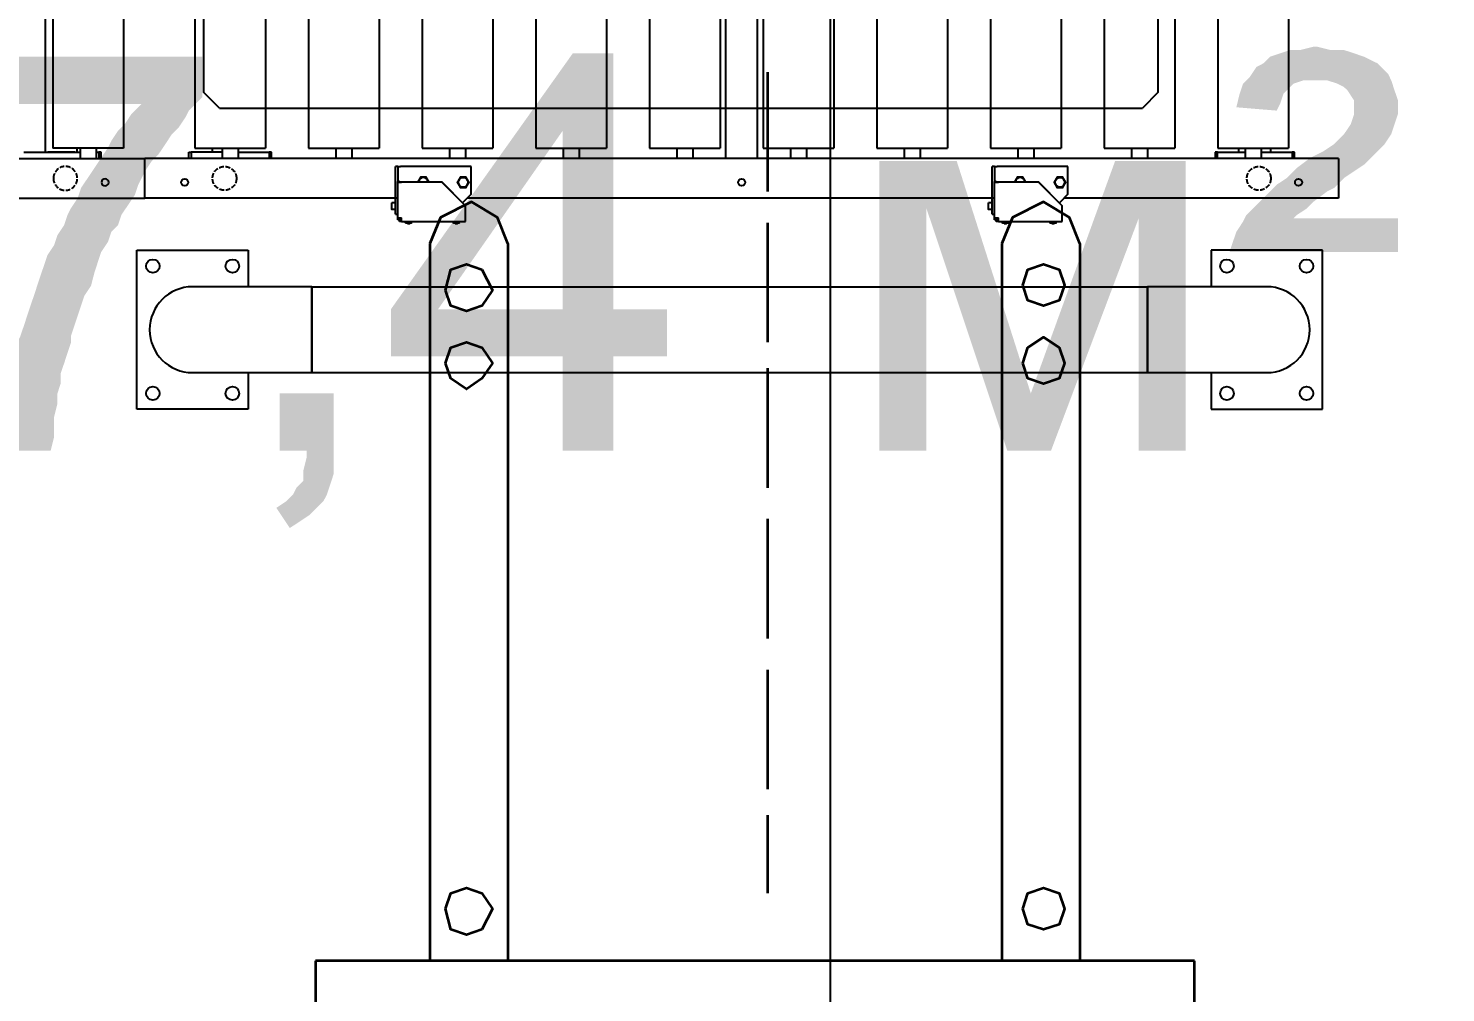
# Model space of a CAD drawing. Header units: millimetres. Extents: x -383313 to -161684, y -117025 to 99224.
# Drawn here: x -337992 to -336211, y -9468 to -8255 of the extents above; entities that cross this region are included whole.
import ezdxf

# ---------------------------------------------------------------- set-up
doc = ezdxf.new("R2010")
doc.units = ezdxf.units.MM
doc.header["$MEASUREMENT"] = 0
doc.linetypes.add('DASHED', pattern=[0.75, 0.5, -0.25])
doc.linetypes.add('ESKD_shtrih', pattern=[4, 3, -1])
doc.layers.get('Defpoints').update_dxf_attribs({"color": 31})
for name, color, linetype in [('001__КОНСТРУКТИВ__размеры внутр.', 7, 'Continuous'), ('layer 1', 7, 'Continuous'), ('PDF_Solid Fills', 7, 'Continuous'), ('Ограждения', 20, 'Continuous')]:
    doc.layers.add(name, color=color, linetype=linetype)
doc.styles.add('PSTUDIO', font='arial.ttf')
doc.dimstyles.new('PS_TICK', dxfattribs={"dimscale": 100, "dimtxt": 2.5, "dimasz": 1, "dimexe": 2, "dimexo": 2, "dimgap": 1, "dimtad": 1, "dimdec": 0, "dimzin": 0, "dimdsep": 46, "dimtxsty": 'PSTUDIO', "dimblk": 'ARCHTICK', "dimcen": 2, "dimdle": 1.5, "dimse1": 1, "dimse2": 1, "dimadec": 0, "dimazin": 0, "dimtfac": 1, "dimtdec": 0, "dimtix": 1, "dimtmove": 1, "dimatfit": 3, "dimldrblk": 'ARCHTICK', "dimfxl": 1, "dimtolj": 1, "dimtzin": 0, "dimarcsym": 0})

# ---------------------------------------------------------------- blocks, each defined once
blk = doc.blocks.new('_ArchTick')
at = {"color": 0, "linetype": 'ByBlock', "const_width": 0.15}
blk.add_lwpolyline([(-0.5, -0.5), (0.5, 0.5)], dxfattribs=at)
blk = doc.blocks.new('*D281')
at = {"layer": '001__КОНСТРУКТИВ__размеры внутр.', "color": 0, "lineweight": -2, "ltscale": 100, "transparency": 16777216}
blk.add_line((-336984.8, -5432.1), (-336984.8, -20232.4), dxfattribs=at)
at = {"layer": 'Defpoints', "color": 0, "ltscale": 100, "transparency": 16777216}
for p in [(-330226.1, -5582.1), (-336984.8, -20082.4), (-335014.1, -20082.4)]:
    blk.add_point(p, dxfattribs=at)
at = {"layer": '001__КОНСТРУКТИВ__размеры внутр.', "color": 0, "lineweight": -2, "ltscale": 100, "transparency": 16777216, "xscale": 100, "yscale": 100, "zscale": 100}
for p, rotation in [((-336984.8, -5582.1), 90), ((-336984.8, -20082.4), 270)]:
    blk.add_blockref('_ArchTick', p, dxfattribs=dict(at, rotation=rotation))
at = {"layer": '001__КОНСТРУКТИВ__размеры внутр.', "color": 0, "ltscale": 100, "transparency": 16777216, "insert": (-337212.4, -12832.2), "char_height": 250, "attachment_point": 5, "rotation": 90, "style": 'PSTUDIO'}
blk.add_mtext('\\A1;14500', dxfattribs=at)
blk = doc.blocks.new('паллета1')
at = {"color": 44}
for p, q in [((20, 600), (0, 580)), ((130, 600), (20, 600)), ((130, -600), (130, 600)), ((182.5, 600), (130, 600)), ((282.5, 600), (182.5, 600)), ((182.5, 600), (182.5, -600)), ((282.5, -600), (282.5, 600)), ((335, 600), (282.5, 600)), ((465, 600), (335, 600)), ((335, 600), (335, -600)), ((465, -600), (465, 600)), ((517.5, 600), (465, 600)), ((517.5, 600), (617.5, 600)), ((517.5, -600), (517.5, 600)), ((617.5, 600), (617.5, -600)), ((670, 600), (617.5, 600)), ((780, 600), (670, 600)), ((670, 600), (670, -600)), ((780, 600), (800, 580)), ((0, 580), (0, -580)), ((800, -580), (800, 580)), ((130, 450), (182.5, 450)), ((282.5, 450), (335, 450)), ((465, 450), (517.5, 450)), ((617.5, 450), (670, 450)), ((182.5, 75), (130, 75)), ((335, 75), (282.5, 75)), ((517.5, 75), (465, 75)), ((670, 75), (617.5, 75)), ((130, -75), (182.5, -75)), ((282.5, -75), (335, -75)), ((465, -75), (517.5, -75)), ((617.5, -75), (670, -75)), ((182.5, -450), (130, -450)), ((335, -450), (282.5, -450)), ((517.5, -450), (465, -450)), ((670, -450), (617.5, -450)), ((0, -580), (20, -600)), ((800, -580), (780, -600)), ((20, -600), (130, -600)), ((130, -600), (182.5, -600)), ((182.5, -600), (282.5, -600)), ((282.5, -600), (335, -600)), ((335, -600), (465, -600)), ((465, -600), (517.5, -600)), ((617.5, -600), (517.5, -600)), ((617.5, -600), (670, -600)), ((670, -600), (780, -600))]:
    blk.add_line(p, q, dxfattribs=at)
blk = doc.blocks.new('ЮНЛ-1.10.00.00.00_Отбойник')
at = {"layer": 'Ограждения', "color": 2}
for p, q in [((-46, 745), (154, 745)), ((-46, 605), (-46, 745)), ((154, 745), (154, 605)), ((0, 675), (0, 525)), ((108, 525), (108, 675)), ((0, 605), (-46, 605)), ((154, 605), (108, 605)), ((108, 525), (0, 525)), ((0, 525), (54, 525)), ((0, 525), (0, -525)), ((54, 525), (108, 525)), ((108, 525), (108, -525)), ((108, -525), (0, -525)), ((0, -525), (0, -675)), ((0, -525), (54, -525)), ((54, -525), (108, -525)), ((108, -675), (108, -525)), ((0, -605), (-46, -605)), ((-46, -605), (-46, -745)), ((154, -605), (108, -605)), ((154, -745), (154, -605)), ((-46, -745), (154, -745))]:
    blk.add_line(p, q, dxfattribs=at)
for centre in [(-26, 725), (134, 725), (-26, 625), (134, 625), (-26, -625), (134, -625), (-26, -725), (134, -725)]:
    blk.add_circle(centre, 8.5, dxfattribs=at)
for centre, start, end in [((54, 675), 0, 180), ((54, 675), 0, 180), ((54, -675), 180, 0), ((54, -675), 180, 0)]:
    blk.add_arc(centre, 54, start, end, dxfattribs=at)
blk = doc.blocks.new('A$C57BD607D')
at = {"layer": 'layer 1', "color": 5, "lineweight": 35}
for points in [[(52.3, 2836.6), (52.3, 2836.6), (52.3, 1437.9), (52.3, 1437.9)], [(1156.9, 1437.9), (1156.9, 1437.9), (1156.9, 2836.6), (1156.9, 2836.6)], [(52.3, 1437.9), (52.3, 1437.9), (1156.9, 1437.9), (1156.9, 1437.9)], [(196.1, 535.9), (196.1, 535.9), (196.1, 1437.9), (196.1, 1437.9)], [(294.1, 535.9), (294.1, 535.9), (294.1, 1437.9), (294.1, 1437.9)], [(915, 535.9), (915, 535.9), (915, 1437.9), (915, 1437.9)], [(1013.1, 535.9), (1013.1, 535.9), (1013.1, 1437.9), (1013.1, 1437.9)], [(588.2, 1352.9), (588.2, 1352.9), (588.2, 1254.9), (588.2, 1254.9)], [(588.2, 1222.2), (588.2, 1222.2), (588.2, 1071.9), (588.2, 1071.9)], [(588.2, 1032.7), (588.2, 1032.7), (588.2, 882.4), (588.2, 882.4)], [(588.2, 843.1), (588.2, 843.1), (588.2, 692.8), (588.2, 692.8)], [(588.2, 660.1), (588.2, 660.1), (588.2, 509.8), (588.2, 509.8)], [(588.2, 470.6), (588.2, 470.6), (588.2, 320.3), (588.2, 320.3)]]:
    blk.add_open_spline(points, degree=3, dxfattribs=at)
for points, knots in [([(268, 1372.5), (268, 1372.5), (261.4, 1392.2), (261.4, 1392.2), (261.4, 1392.2), (261.4, 1392.2), (241.8, 1398.7), (241.8, 1398.7), (241.8, 1398.7), (241.8, 1398.7), (222.2, 1392.2), (222.2, 1392.2), (222.2, 1392.2), (222.2, 1392.2), (215.7, 1372.5), (215.7, 1372.5), (215.7, 1372.5), (215.7, 1372.5), (222.2, 1352.9), (222.2, 1352.9), (222.2, 1352.9), (222.2, 1352.9), (241.8, 1346.4), (241.8, 1346.4), (241.8, 1346.4), (241.8, 1346.4), (261.4, 1352.9), (261.4, 1352.9), (261.4, 1352.9), (261.4, 1352.9), (268, 1372.5), (268, 1372.5)], [0, 0, 0, 0, 0.125, 0.125, 0.125, 0.125, 0.25, 0.25, 0.25, 0.25, 0.375, 0.375, 0.375, 0.375, 0.5, 0.5, 0.5, 0.5, 0.625, 0.625, 0.625, 0.625, 0.75, 0.75, 0.75, 0.75, 0.875, 0.875, 0.875, 0.875, 1, 1, 1, 1]), ([(993.5, 1372.5), (993.5, 1372.5), (986.9, 1398.7), (986.9, 1398.7), (986.9, 1398.7), (986.9, 1398.7), (967.3, 1405.2), (967.3, 1405.2), (967.3, 1405.2), (967.3, 1405.2), (947.7, 1398.7), (947.7, 1398.7), (947.7, 1398.7), (947.7, 1398.7), (934.6, 1372.5), (934.6, 1372.5), (934.6, 1372.5), (934.6, 1372.5), (947.7, 1352.9), (947.7, 1352.9), (947.7, 1352.9), (947.7, 1352.9), (967.3, 1346.4), (967.3, 1346.4), (967.3, 1346.4), (967.3, 1346.4), (986.9, 1352.9), (986.9, 1352.9), (986.9, 1352.9), (986.9, 1352.9), (993.5, 1372.5), (993.5, 1372.5)], [0, 0, 0, 0, 0.125, 0.125, 0.125, 0.125, 0.25, 0.25, 0.25, 0.25, 0.375, 0.375, 0.375, 0.375, 0.5, 0.5, 0.5, 0.5, 0.625, 0.625, 0.625, 0.625, 0.75, 0.75, 0.75, 0.75, 0.875, 0.875, 0.875, 0.875, 1, 1, 1, 1]), ([(993.5, 686.3), (993.5, 686.3), (986.9, 705.9), (986.9, 705.9), (986.9, 705.9), (986.9, 705.9), (967.3, 719), (967.3, 719), (967.3, 719), (967.3, 719), (947.7, 705.9), (947.7, 705.9), (947.7, 705.9), (947.7, 705.9), (934.6, 686.3), (934.6, 686.3), (934.6, 686.3), (934.6, 686.3), (947.7, 666.7), (947.7, 666.7), (947.7, 666.7), (947.7, 666.7), (967.3, 660.1), (967.3, 660.1), (967.3, 660.1), (967.3, 660.1), (986.9, 666.7), (986.9, 666.7), (986.9, 666.7), (986.9, 666.7), (993.5, 686.3), (993.5, 686.3)], [0, 0, 0, 0, 0.125, 0.125, 0.125, 0.125, 0.25, 0.25, 0.25, 0.25, 0.375, 0.375, 0.375, 0.375, 0.5, 0.5, 0.5, 0.5, 0.625, 0.625, 0.625, 0.625, 0.75, 0.75, 0.75, 0.75, 0.875, 0.875, 0.875, 0.875, 1, 1, 1, 1]), ([(268, 686.3), (268, 686.3), (261.4, 705.9), (261.4, 705.9), (261.4, 705.9), (261.4, 705.9), (241.8, 712.4), (241.8, 712.4), (241.8, 712.4), (241.8, 712.4), (222.2, 705.9), (222.2, 705.9), (222.2, 705.9), (222.2, 705.9), (215.7, 686.3), (215.7, 686.3), (215.7, 686.3), (215.7, 686.3), (222.2, 666.7), (222.2, 666.7), (222.2, 666.7), (222.2, 666.7), (241.8, 653.6), (241.8, 653.6), (241.8, 653.6), (241.8, 653.6), (261.4, 666.7), (261.4, 666.7), (261.4, 666.7), (261.4, 666.7), (268, 686.3), (268, 686.3)], [0, 0, 0, 0, 0.125, 0.125, 0.125, 0.125, 0.25, 0.25, 0.25, 0.25, 0.375, 0.375, 0.375, 0.375, 0.5, 0.5, 0.5, 0.5, 0.625, 0.625, 0.625, 0.625, 0.75, 0.75, 0.75, 0.75, 0.875, 0.875, 0.875, 0.875, 1, 1, 1, 1]), ([(268, 588.2), (268, 588.2), (261.4, 607.8), (261.4, 607.8), (261.4, 607.8), (261.4, 607.8), (241.8, 614.4), (241.8, 614.4), (241.8, 614.4), (241.8, 614.4), (222.2, 607.8), (222.2, 607.8), (222.2, 607.8), (222.2, 607.8), (215.7, 588.2), (215.7, 588.2), (215.7, 588.2), (215.7, 588.2), (222.2, 568.6), (222.2, 568.6), (222.2, 568.6), (222.2, 568.6), (241.8, 562.1), (241.8, 562.1), (241.8, 562.1), (241.8, 562.1), (261.4, 568.6), (261.4, 568.6), (261.4, 568.6), (261.4, 568.6), (268, 588.2), (268, 588.2)], [0, 0, 0, 0, 0.125, 0.125, 0.125, 0.125, 0.25, 0.25, 0.25, 0.25, 0.375, 0.375, 0.375, 0.375, 0.5, 0.5, 0.5, 0.5, 0.625, 0.625, 0.625, 0.625, 0.75, 0.75, 0.75, 0.75, 0.875, 0.875, 0.875, 0.875, 1, 1, 1, 1]), ([(993.5, 594.8), (993.5, 594.8), (986.9, 614.4), (986.9, 614.4), (986.9, 614.4), (986.9, 614.4), (967.3, 620.9), (967.3, 620.9), (967.3, 620.9), (967.3, 620.9), (947.7, 614.4), (947.7, 614.4), (947.7, 614.4), (947.7, 614.4), (934.6, 594.8), (934.6, 594.8), (934.6, 594.8), (934.6, 594.8), (947.7, 568.6), (947.7, 568.6), (947.7, 568.6), (947.7, 568.6), (967.3, 562.1), (967.3, 562.1), (967.3, 562.1), (967.3, 562.1), (986.9, 568.6), (986.9, 568.6), (986.9, 568.6), (986.9, 568.6), (993.5, 594.8), (993.5, 594.8)], [0, 0, 0, 0, 0.125, 0.125, 0.125, 0.125, 0.25, 0.25, 0.25, 0.25, 0.375, 0.375, 0.375, 0.375, 0.5, 0.5, 0.5, 0.5, 0.625, 0.625, 0.625, 0.625, 0.75, 0.75, 0.75, 0.75, 0.875, 0.875, 0.875, 0.875, 1, 1, 1, 1]), ([(196.1, 535.9), (196.1, 535.9), (209.2, 503.3), (209.2, 503.3), (209.2, 503.3), (209.2, 503.3), (241.8, 483.7), (241.8, 483.7), (241.8, 483.7), (241.8, 483.7), (281, 503.3), (281, 503.3), (281, 503.3), (281, 503.3), (294.1, 535.9), (294.1, 535.9)], [0, 0, 0, 0, 0.25, 0.25, 0.25, 0.25, 0.5, 0.5, 0.5, 0.5, 0.75, 0.75, 0.75, 0.75, 1, 1, 1, 1]), ([(915, 535.9), (915, 535.9), (928.1, 503.3), (928.1, 503.3), (928.1, 503.3), (928.1, 503.3), (960.8, 483.7), (960.8, 483.7), (960.8, 483.7), (960.8, 483.7), (1000, 503.3), (1000, 503.3), (1000, 503.3), (1000, 503.3), (1013.1, 535.9), (1013.1, 535.9)], [0, 0, 0, 0, 0.25, 0.25, 0.25, 0.25, 0.5, 0.5, 0.5, 0.5, 0.75, 0.75, 0.75, 0.75, 1, 1, 1, 1])]:
    blk.add_open_spline(points, degree=3, knots=knots, dxfattribs=at)
blk = doc.blocks.new('*U114')
at = {"color": 3}
for p, q in [((-1153, 549.1), (-1153, 544.8)), ((-1072.7, 549.1), (-1153, 549.1)), ((-1153, 544.8), (-1153, 529.6)), ((-1146, 550.1), (-1146, 549.1)), ((-1145, 550.7), (-1145.6, 550.4)), ((-1143.7, 550.5), (-1143.7, 549.1)), ((-1142.8, 551.7), (-1143.6, 550.9)), ((-1139.9, 551.7), (-1139.1, 550.9)), ((-1139, 550.5), (-1139, 549.1)), ((-1137.7, 550.7), (-1137.1, 550.4)), ((-1136.7, 550.1), (-1136.7, 549.1)), ((-1086, 550.1), (-1086, 549.1)), ((-1085, 550.7), (-1085.6, 550.4)), ((-1083.7, 550.5), (-1083.7, 549.1)), ((-1082.8, 551.7), (-1083.6, 550.9)), ((-1079.9, 551.7), (-1079.1, 550.9)), ((-1079, 550.5), (-1079, 549.1)), ((-1077.7, 550.7), (-1077.1, 550.4)), ((-1076.7, 550.1), (-1076.7, 549.1)), ((-1072.7, 549.1), (-1070, 549.1)), ((-1072.7, 549.1), (-1072.7, 544.8)), ((-1072.7, 547.1), (-1070, 547.1)), ((-1070, 549.1), (-1070, 547.1)), ((-1070, 547.1), (-1068, 547.1)), ((-1070, 544.7), (-1070, 547.1)), ((-1068, 547.1), (-1068, 544.4)), ((-1068, 544.4), (-1068, 499.3)), ((-1065, 540), (-1068, 540)), ((-1065, 540), (-1065, 520)), ((-403, 549.1), (-403, 544.8)), ((-322.7, 549.1), (-403, 549.1)), ((-403, 544.8), (-403, 529.6)), ((-396, 550.1), (-396, 549.1)), ((-395, 550.7), (-395.6, 550.4)), ((-393.7, 550.5), (-393.7, 549.1)), ((-392.8, 551.7), (-393.6, 550.9)), ((-389.9, 551.7), (-389.1, 550.9)), ((-389, 550.5), (-389, 549.1)), ((-387.7, 550.7), (-387.1, 550.4)), ((-386.7, 550.1), (-386.7, 549.1)), ((-336, 550.1), (-336, 549.1)), ((-335, 550.7), (-335.6, 550.4)), ((-333.7, 550.5), (-333.7, 549.1)), ((-332.8, 551.7), (-333.6, 550.9)), ((-329.9, 551.7), (-329.1, 550.9)), ((-329, 550.5), (-329, 549.1)), ((-327.7, 550.7), (-327.1, 550.4)), ((-326.7, 550.1), (-326.7, 549.1)), ((-322.7, 549.1), (-320, 549.1)), ((-322.7, 549.1), (-322.7, 544.8)), ((-322.7, 547.1), (-320, 547.1)), ((-320, 549.1), (-320, 547.1)), ((-320, 547.1), (-318, 547.1)), ((-320, 544.7), (-320, 547.1)), ((-318, 547.1), (-318, 544.4)), ((-318, 544.4), (-318, 499.3)), ((-315, 540), (-318, 540)), ((-315, 540), (-315, 520)), ((-1500, 478), (-1500, 520)), ((-1500, 520), (-1155, 520)), ((-1160, 515), (-1149.3, 525.7)), ((-1153, 529.6), (-1153, 529.4)), ((-1123, 499.7), (-1153, 529.6)), ((-1153, 529.4), (-1123, 499.5)), ((-1068, 520), (-1065, 520)), ((-1065, 534.2), (-1060.3, 534.2)), ((-1065, 525.7), (-1060.3, 525.7)), ((-1065, 520), (-1065, 480)), ((-1065, 520), (-405, 520)), ((-1060.3, 534.2), (-1060.3, 525.7)), ((-1060, 533.9), (-1060.3, 534.2)), ((-1060, 526), (-1060.3, 525.7)), ((-1060, 526), (-1060, 533.9)), ((-410, 515), (-399.3, 525.7)), ((-403, 529.6), (-403, 529.4)), ((-373, 499.7), (-403, 529.6)), ((-403, 529.4), (-373, 499.5)), ((-318, 520), (-315, 520)), ((-315, 534.2), (-310.3, 534.2)), ((-315, 525.7), (-310.3, 525.7)), ((-315, 520), (-315, 480)), ((-315, 520), (0, 520)), ((-310.3, 534.2), (-310.3, 525.7)), ((-310, 533.9), (-310.3, 534.2)), ((-310, 526), (-310.3, 525.7)), ((-310, 526), (-310, 533.9)), ((0, 520), (0, 478)), ((-1160, 515), (-1160, 480)), ((-1123, 499.7), (-1072.7, 499.7)), ((-1123, 499.5), (-1123, 499.7)), ((-1072.7, 499.5), (-1123, 499.5)), ((-1070, 498.8), (-1070, 499.3)), ((-1070, 498.8), (-1068, 498.8)), ((-1068, 499.3), (-1068, 498.8)), ((-1068, 480), (-1068, 498.8)), ((-410, 515), (-410, 480)), ((-373, 499.7), (-322.7, 499.7)), ((-373, 499.5), (-373, 499.7)), ((-322.7, 499.5), (-373, 499.5)), ((-320, 498.8), (-320, 499.3)), ((-320, 498.8), (-318, 498.8)), ((-318, 499.3), (-318, 498.8)), ((-318, 480), (-318, 498.8)), ((-1500, 470), (-1500, 478)), ((-1500, 470), (-249.9, 470)), ((-1445, 470), (-1445, 462)), ((-1442, 462), (-1442, 470)), ((-1402.9, 457), (-1402.9, 470)), ((-1382.9, 457), (-1382.9, 470)), ((-1348, 470), (-1348, 462)), ((-1345, 462), (-1345, 470)), ((-1260.1, 457), (-1260.1, 470)), ((-1240.1, 457), (-1240.1, 470)), ((-1160, 480), (-1071.3, 480)), ((-1117.2, 457), (-1117.2, 470)), ((-1097.2, 457), (-1097.2, 470)), ((-1068, 480), (-1071.3, 480)), ((-1068, 480), (-1065, 480)), ((-974.3, 457), (-974.3, 470)), ((-954.3, 457), (-954.3, 470)), ((-831.4, 457), (-831.4, 470)), ((-811.4, 457), (-811.4, 470)), ((-770, 470), (-770, -410)), ((-730, 470), (-730, -410)), ((-688.6, 457), (-688.6, 470)), ((-668.6, 457), (-668.6, 470)), ((-545.7, 457), (-545.7, 470)), ((-525.7, 457), (-525.7, 470)), ((-410, 480), (-321.3, 480)), ((-402.8, 457), (-402.8, 470)), ((-382.8, 457), (-382.8, 470)), ((-318, 480), (-321.3, 480)), ((-318, 480), (-315, 480)), ((-259.9, 457), (-259.9, 470)), ((-249.9, 470), (-117.1, 470)), ((-239.9, 457), (-239.9, 470)), ((-159.1, 470), (-159.1, 462)), ((-156.1, 462), (-156.1, 470)), ((-117.1, 470), (0, 470)), ((-117.1, 457), (-117.1, 470)), ((-97.1, 457), (-97.1, 470)), ((-58, 462), (-58, 470)), ((-55, 470), (-55, 462)), ((0, 478), (0, 470)), ((-1445, 462), (-1442, 462)), ((-1402.9, 462), (-1442, 462)), ((-1392.9, 457), (-1437.4, 457)), ((-1437.4, -470), (-1437.4, 457)), ((-1415, 462), (-1415, 457)), ((-1348.4, 457), (-1392.9, 457)), ((-1348, 462), (-1382.9, 462)), ((-1375, 462), (-1375, 457)), ((-1348.4, -470), (-1348.4, 457)), ((-1348, 462), (-1345, 462)), ((-1250.1, 457), (-1294.6, 457)), ((-1294.6, -470), (-1294.6, 457)), ((-1205.6, 457), (-1250.1, 457)), ((-1205.6, -470), (-1205.6, 457)), ((-1107.2, 457), (-1151.7, 457)), ((-1151.7, 110), (-1151.7, 457)), ((-1062.7, 457), (-1107.2, 457)), ((-1062.7, 110), (-1062.7, 457)), ((-964.3, 457), (-1008.8, 457)), ((-1008.8, -470), (-1008.8, 457)), ((-919.8, 457), (-964.3, 457)), ((-919.8, -470), (-919.8, 457)), ((-821.4, 457), (-865.9, 457)), ((-865.9, -470), (-865.9, 457)), ((-776.9, 457), (-821.4, 457)), ((-776.9, -470), (-776.9, 457)), ((-678.6, 457), (-723.1, 457)), ((-723.1, -470), (-723.1, 457)), ((-634.1, 457), (-678.6, 457)), ((-634.1, -470), (-634.1, 457)), ((-535.7, 457), (-580.2, 457)), ((-580.2, -470), (-580.2, 457)), ((-491.2, 457), (-535.7, 457)), ((-491.2, -470), (-491.2, 457)), ((-392.8, 457), (-437.3, 457)), ((-437.3, 110), (-437.3, 457)), ((-348.3, 457), (-392.8, 457)), ((-348.3, 110), (-348.3, 457)), ((-249.9, 457), (-294.4, 457)), ((-294.4, -470), (-294.4, 457)), ((-205.4, 457), (-249.9, 457)), ((-205.4, -470), (-205.4, 457)), ((-159.1, 462), (-156.1, 462)), ((-117.1, 462), (-156.1, 462)), ((-107.1, 457), (-151.6, 457)), ((-151.6, -470), (-151.6, 457)), ((-62.6, 457), (-107.1, 457)), ((-97.1, 462), (-58, 462)), ((-85, 462), (-85, 457)), ((-62.6, -470), (-62.6, 457)), ((-55, 462), (-58, 462))]:
    blk.add_line(p, q, dxfattribs=at)
for centre, radius in [((-1450, 500), 4.5), ((-1150, 500), 6), ((-750, 500), 4.5), ((-400, 500), 6), ((-50, 500), 4.5)]:
    blk.add_circle(centre, radius, dxfattribs=at)
at = {"color": 94, "linetype": 'ESKD_shtrih', "ltscale": 2}
for centre in [(-1400, 495), (-100, 495)]:
    blk.add_circle(centre, 15, dxfattribs=at)
at = {"color": 3}
for centre in [(-1100, 500), (-350, 500)]:
    blk.add_arc(centre, 6, 184.8667, 355.1333, dxfattribs=at)
for centre, major_axis, start_param, end_param in [((-1141.4, 550.7), (-3.7, 0), 3.293713, 6.131064), ((-1141.4, 551.7), (1.5, 0), 0.087601, 3.053992), ((-1081.4, 550.7), (-3.7, 0), 3.293713, 6.131064), ((-1081.4, 551.7), (1.5, 0), 0.087601, 3.053992), ((-1072.7, 544.4), (-4.7, 0), 3.141593, 4.712389), ((-391.4, 550.7), (-3.7, 0), 3.293713, 6.131064), ((-391.4, 551.7), (1.5, 0), 0.087601, 3.053992), ((-331.4, 550.7), (-3.7, 0), 3.293713, 6.131064), ((-331.4, 551.7), (1.5, 0), 0.087601, 3.053992), ((-322.7, 544.4), (-4.7, 0), 3.141593, 4.712389), ((-1072.7, 499.3), (-4.7, 0), 3.141593, 4.712389), ((-1072.7, 499.3), (2.7, 0), 0, 1.570796), ((-322.7, 499.3), (-4.7, 0), 3.141593, 4.712389), ((-322.7, 499.3), (2.7, 0), 0, 1.570796)]:
    blk.add_ellipse(centre, major_axis=major_axis, ratio=0.087156, start_param=start_param, end_param=end_param, dxfattribs=at)
for points, weights in [([(-1143.7, 550.5), (-1144.8, 551), (-1146, 550.1)], [1.10447333225, 1.27533595138, 1.10447333224]), ([(-1139, 550.5), (-1141.4, 551.2), (-1143.7, 550.5)], [1.10447333225, 1.27533595138, 1.10447333224]), ([(-1136.7, 550.1), (-1137.9, 551), (-1139, 550.5)], [1.10447333225, 1.27533595138, 1.10447333224]), ([(-1083.7, 550.5), (-1084.8, 551), (-1086, 550.1)], [1.10447333225, 1.27533595138, 1.10447333224]), ([(-1079, 550.5), (-1081.4, 551.2), (-1083.7, 550.5)], [1.10447333225, 1.27533595138, 1.10447333224]), ([(-1076.7, 550.1), (-1077.9, 551), (-1079, 550.5)], [1.10447333225, 1.27533595138, 1.10447333224]), ([(-393.7, 550.5), (-394.8, 551), (-396, 550.1)], [1.10447333225, 1.27533595138, 1.10447333224]), ([(-389, 550.5), (-391.4, 551.2), (-393.7, 550.5)], [1.10447333225, 1.27533595138, 1.10447333224]), ([(-386.7, 550.1), (-387.9, 551), (-389, 550.5)], [1.10447333225, 1.27533595138, 1.10447333224]), ([(-333.7, 550.5), (-334.8, 551), (-336, 550.1)], [1.10447333225, 1.27533595138, 1.10447333224]), ([(-329, 550.5), (-331.4, 551.2), (-333.7, 550.5)], [1.10447333225, 1.27533595138, 1.10447333224]), ([(-326.7, 550.1), (-327.9, 551), (-329, 550.5)], [1.10447333225, 1.27533595138, 1.10447333224]), ([(-1153.8, 506.5), (-1155.6, 503.2), (-1157.5, 500)], [1.2245094272, 1.41394169484, 1.2245094272]), ([(-1157.5, 500), (-1155.6, 496.7), (-1153.8, 493.5)], [1.2245094272, 1.41394169484, 1.2245094272]), ([(-1146.2, 506.5), (-1150, 506.5), (-1153.8, 506.5)], [1.2245094272, 1.41394169484, 1.2245094272]), ([(-1142.5, 500), (-1144.4, 503.2), (-1146.2, 506.5)], [1.2245094272, 1.41394169484, 1.2245094272]), ([(-1146.2, 493.5), (-1144.4, 496.7), (-1142.5, 500)], [1.2245094272, 1.41394169484, 1.2245094272]), ([(-1107.2, 499.5), (-1105.5, 496.6), (-1103.8, 493.5)], [1.24912025387, 1.40071239218, 1.2245094272]), ([(-1096.2, 493.5), (-1094.5, 496.6), (-1092.8, 499.5)], [1.2245094272, 1.40071239218, 1.24912025387]), ([(-403.8, 506.5), (-405.6, 503.2), (-407.5, 500)], [1.2245094272, 1.41394169484, 1.2245094272]), ([(-407.5, 500), (-405.6, 496.7), (-403.8, 493.5)], [1.2245094272, 1.41394169484, 1.2245094272]), ([(-396.2, 506.5), (-400, 506.5), (-403.8, 506.5)], [1.2245094272, 1.41394169484, 1.2245094272]), ([(-392.5, 500), (-394.4, 503.2), (-396.2, 506.5)], [1.2245094272, 1.41394169484, 1.2245094272]), ([(-396.2, 493.5), (-394.4, 496.7), (-392.5, 500)], [1.2245094272, 1.41394169484, 1.2245094272]), ([(-357.2, 499.5), (-355.5, 496.6), (-353.8, 493.5)], [1.24912025387, 1.40071239218, 1.2245094272]), ([(-346.2, 493.5), (-344.5, 496.6), (-342.8, 499.5)], [1.2245094272, 1.40071239218, 1.24912025387]), ([(-1153.8, 493.5), (-1150, 493.5), (-1146.2, 493.5)], [1.2245094272, 1.41394169484, 1.2245094272]), ([(-1103.8, 493.5), (-1100, 493.5), (-1096.2, 493.5)], [1.2245094272, 1.41394169484, 1.2245094272]), ([(-403.8, 493.5), (-400, 493.5), (-396.2, 493.5)], [1.2245094272, 1.41394169484, 1.2245094272]), ([(-353.8, 493.5), (-350, 493.5), (-346.2, 493.5)], [1.2245094272, 1.41394169484, 1.2245094272])]:
    blk.add_rational_spline(points, weights, degree=2, dxfattribs=at)
blk = doc.blocks.new('A$Cdbab0bab')
at = {"color": 3}
for p, q in [((1560, 520), (2000, 520)), ((2000, 520), (2000, 478)), ((0, 470), (1865, 470)), ((1865, 470), (2000, 470)), ((1918.7, 457), (1918.7, 470)), ((1938.7, 457), (1938.7, 470)), ((1942, 462), (1942, 470)), ((1945, 470), (1945, 462)), ((2000, 478), (2000, 470)), ((1848, 462), (1855, 462)), ((1848, 462), (1865, 462)), ((1865, 462), (1918.7, 462)), ((1875, 462), (1875, -470)), ((1912, 462), (1878, 462)), ((1928.7, 457), (1884.2, 457)), ((1884.2, -470), (1884.2, 457)), ((1915, 462), (1915, 457)), ((1973.2, 457), (1928.7, 457)), ((1938.7, 462), (1942, 462)), ((1945, 462), (1942, 462)), ((1973.2, -470), (1973.2, 457))]:
    blk.add_line(p, q, dxfattribs=at)
at = {"color": 94, "linetype": 'ESKD_shtrih', "ltscale": 2}
blk.add_circle((1900, 495), 15, dxfattribs=at)
at = {"color": 3}
blk.add_circle((1950, 500), 4.5, dxfattribs=at)
blk = doc.blocks.new('A$Cf5759c35')
at = {"layer": 'PDF_Solid Fills'}
for points in [[(21204.6, 9978), (21153.8, 9978), (20925.2, 9656.2), (20925.2, 9597), (21141.1, 9597), (21141.1, 9478.4), (21204.6, 9478.4), (21204.6, 9597), (21272.3, 9597), (21272.3, 9656.2), (21204.6, 9656.2), (20984.5, 9656.2), (21141.1, 9880.6)], [(21204.6, 9978), (21141.1, 9880.6), (21141.1, 9656.2), (20984.5, 9656.2), (21204.6, 9656.2)], [(22089.4, 9986.4), (22085.1, 9986.4), (22068.2, 9982.2), (22055.5, 9982.2), (22042.8, 9978), (22030.1, 9973.7), (22021.6, 9965.3), (22013.2, 9961), (22004.7, 9948.3), (22089.4, 9944.1), (22102.1, 9944.1), (22114.8, 9939.9), (22123.2, 9935.6), (22127.5, 9931.4), (22135.9, 9918.7), (22135.9, 9906), (22135.9, 9901.8), (22131.7, 9889.1), (22123.2, 9876.4), (22123.2, 9876.4), (22119, 9872.1), (22110.5, 9863.7), (22097.8, 9855.2), (22080.9, 9846.7), (22064, 9834), (22051.3, 9821.3), (22038.6, 9812.9), (22030.1, 9804.4), (22017.4, 9791.7), (22008.9, 9783.2), (22000.5, 9774.8), (21996.2, 9766.3), (21996.2, 9766.3), (21987.8, 9753.6), (21983.5, 9740.9), (21979.3, 9728.2), (22191, 9728.2), (22191, 9770.5), (22059.7, 9770.5), (22064, 9774.8), (22076.7, 9783.2), (22085.1, 9791.7), (22102.1, 9804.4), (22110.5, 9808.6), (22123.2, 9821.3), (22135.9, 9829.8), (22148.6, 9838.3), (22157.1, 9846.7), (22165.6, 9855.2), (22169.8, 9859.4), (22174, 9863.7), (22182.5, 9876.4), (22186.7, 9889.1), (22191, 9901.8), (22191, 9914.5), (22191, 9918.7), (22186.7, 9931.4), (22182.5, 9944.1), (22178.3, 9952.6), (22165.6, 9965.3), (22157.1, 9969.5), (22148.6, 9973.7), (22135.9, 9978), (22123.2, 9982.2), (22106.3, 9982.2)], [(20688.1, 9973.7), (20366.4, 9973.7), (20366.4, 9914.5), (20611.9, 9914.5), (20607.7, 9910.2), (20599.2, 9901.8), (20590.8, 9889.1), (20582.3, 9880.6), (20573.8, 9867.9), (20569.6, 9859.4), (20561.1, 9846.7), (20552.7, 9834), (20544.2, 9821.3), (20535.7, 9808.6), (20531.5, 9795.9), (20523, 9783.2), (20518.8, 9774.8), (20514.6, 9762.1), (20506.1, 9749.4), (20501.9, 9736.7), (20493.4, 9724), (20489.2, 9711.3), (20484.9, 9698.6), (20480.7, 9685.9), (20476.5, 9673.2), (20472.2, 9660.5), (20468, 9647.8), (20463.8, 9635.1), (20459.5, 9622.4), (20455.3, 9613.9), (20451.1, 9597), (20451.1, 9584.3), (20446.8, 9567.3), (20442.6, 9554.6), (20442.6, 9541.9), (20438.4, 9529.2), (20438.4, 9516.5), (20438.4, 9503.8), (20434.1, 9491.1), (20434.1, 9478.4), (20497.6, 9478.4), (20497.6, 9478.4), (20501.9, 9495.4), (20501.9, 9508.1), (20501.9, 9520.8), (20506.1, 9537.7), (20506.1, 9550.4), (20510.3, 9563.1), (20510.3, 9575.8), (20514.6, 9588.5), (20518.8, 9601.2), (20523, 9613.9), (20523, 9622.4), (20527.3, 9635.1), (20531.5, 9647.8), (20535.7, 9660.5), (20540, 9673.2), (20548.4, 9685.9), (20552.7, 9702.8), (20556.9, 9715.5), (20561.1, 9728.2), (20569.6, 9740.9), (20573.8, 9753.6), (20582.3, 9762.1), (20586.5, 9774.8), (20595, 9787.5), (20603.5, 9800.2), (20607.7, 9812.9), (20616.2, 9829.8), (20624.6, 9842.5), (20633.1, 9851), (20641.6, 9863.7), (20650, 9876.4), (20658.5, 9884.8), (20667, 9897.5), (20671.2, 9906), (20679.7, 9914.5), (20688.1, 9922.9)], [(22004.7, 9948.3), (21996.2, 9939.9), (21992, 9927.2), (21987.8, 9910.2), (22038.6, 9906), (22042.8, 9914.5), (22047, 9927.2), (22055.5, 9935.6), (22059.7, 9939.9), (22072.4, 9944.1), (22089.4, 9944.1)], [(21636.4, 9842.5), (21539, 9842.5), (21539, 9478.4), (21598.3, 9478.4), (21598.3, 9783.2)], [(21924.3, 9842.5), (21835.4, 9842.5), (21729.5, 9550.4), (21699.9, 9478.4), (21754.9, 9478.4), (21865, 9770.5)], [(20853.2, 9550.4), (20785.5, 9550.4), (20785.5, 9478.4), (20819.4, 9478.4), (20819.4, 9470), (20815.1, 9453), (20815.1, 9440.3), (20806.7, 9431.9), (20802.4, 9423.4), (20794, 9414.9), (20781.3, 9406.5), (20798.2, 9381.1), (20798.2, 9381.1), (20810.9, 9389.5), (20823.6, 9398), (20832.1, 9406.5), (20840.5, 9414.9), (20844.8, 9423.4), (20849, 9436.1), (20853.2, 9448.8), (20853.2, 9461.5), (20853.2, 9478.4)]]:
    blk.add_hatch(color=8, dxfattribs=at).paths.add_polyline_path(points)
at = {"layer": 'PDF_Solid Fills', "color": 8, "lineweight": 13}
for points in [[(21636.4, 9842.5), (21598.3, 9783.2), (21729.5, 9550.4), (21699.9, 9478.4)], [(21924.3, 9842.5), (21865, 9770.5), (21924.3, 9478.4), (21865, 9478.4)]]:
    blk.add_solid(points, dxfattribs=at)

msp = doc.modelspace()

# ---------------------------------------------------------------- block references
at = {"ltscale": 100}
msp.add_blockref('A$Cf5759c35', (-358461.97282, -18264.93104), dxfattribs=at)
at = {"linetype": 'DASHED', "xscale": -1, "rotation": 180}
msp.add_blockref('A$Cdbab0bab', (-339845.92357, -7949.1439), dxfattribs=at)
at = {"rotation": 180}
msp.add_blockref('*U114', (-337845.92357, -7949.1439), dxfattribs=at)
at = {"color": 2, "rotation": 270}
msp.add_blockref('паллета1', (-337172.29727, -7555.6439), dxfattribs=at)
at = {"color": 0, "rotation": 180}
msp.add_blockref('A$C57BD607D', (-336474.61838, -7990.06803), dxfattribs=at)
at = {"layer": 'Ограждения', "rotation": 90}
msp.add_blockref('ЮНЛ-1.10.00.00.00_Отбойник', (-337110.98412, -8688.44654), dxfattribs=at)

# ---------------------------------------------------------------- dimensions: what is measured, and where the dimension line sits
at = {"layer": '001__КОНСТРУКТИВ__размеры внутр.', "ltscale": 100}
dim = msp.add_linear_dim(base=(-336984.76537, -20082.3977), p1=(-330226.05882, -5582.0977), p2=(-335014.05882, -20082.3977), angle=90, dimstyle='PS_TICK', dxfattribs=at)
dim.commit()
dim.dimension.update_dxf_attribs({"geometry": '*D281', "text_midpoint": (-337212.40862, -12832.2477)})

doc.saveas('drawing.dxf')
